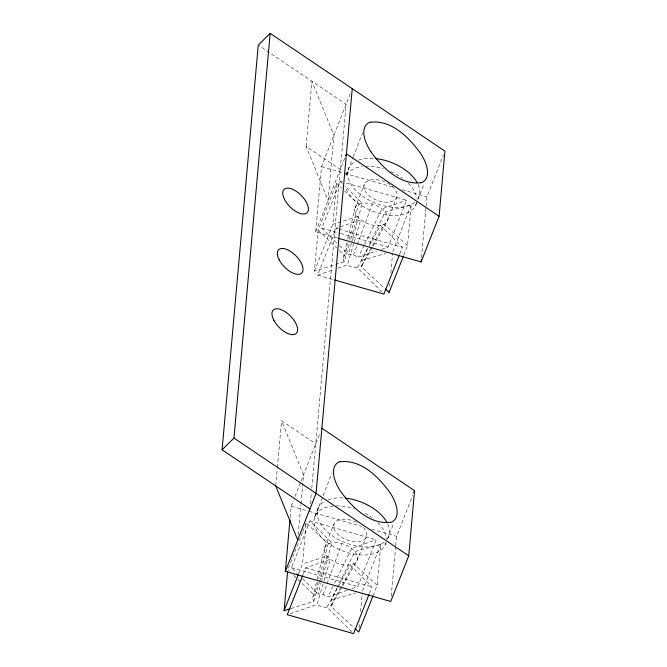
<?xml version="1.0" encoding="UTF-8"?>
<svg xmlns="http://www.w3.org/2000/svg" width="667" height="667" viewBox="0 0 667 667"><rect width="100%" height="100%" fill="white"/><g stroke="black" fill="none" stroke-linecap="round" stroke-linejoin="round"><path stroke-width="0.5" stroke-dasharray="3.33 2.5" d="M275.729 485.926L277.297 468.351M277.389 467.317L281.549 420.794L315.741 443.838M306.086 146.373L311.906 81.232L333.9 135.251L328.081 200.392L306.086 146.373L340.278 169.41M290.145 517.609L291.162 506.228L293.438 500.458M337.577 238.061L315.699 231.808L321.527 166.675L350.35 93.488M349.149 244.831L344.197 261.756L314.449 271.127L318.109 230.157L336.543 183.358L341.679 188.269M298.182 534.776L300.867 504.794M300.959 503.76L303.543 474.812L281.549 420.794M298.766 573.437L302.526 563.89L306.186 522.92L328.172 543.947L318.684 579.164M314.449 271.127L332.883 224.329L336.543 183.358M310.38 503.802L311.406 492.371M311.772 488.294L346.106 104.277L259.121 45.664M359.121 627.922L359.671 621.777M360.589 611.531L362.239 593.096M389.661 286.31L389.937 283.242M390.854 272.995L392.596 253.535M373.053 595.723L377.188 585.217L380.857 544.247L354.836 551.559L337.494 587.127M403.785 255.211L407.545 245.664L411.214 204.694L385.192 212.006L368.959 245.298M391.212 596.315L395.648 546.69M395.739 545.656L396.573 536.351L412.69 495.439M421.477 257.787L426.005 207.129M426.096 206.095L426.93 196.79L443.422 154.936M343.197 257.837L346.765 242.813M347.715 238.811L354.852 208.754M312.84 597.399L316.883 580.373M317.117 579.365L324.495 548.316M344.197 261.756A10.247 5.895 21.5 0 1 344.747 255.636L348.182 242.813M349.041 239.611L358.529 204.385L344.606 191.07M351.392 243.272L348.391 254.486A10.247 5.895 21.5 0 1 358.304 257.32L376.588 251.025M351.826 241.671L362.173 203.243L345.381 186.427M291.037 608.496L313.84 601.317A10.247 5.895 21.5 0 1 314.39 595.189L318.467 579.965M347.19 590.253L327.947 596.882A10.247 5.895 21.5 0 0 318.034 594.047L321.035 582.825M321.469 581.224L331.816 542.796L309.913 520.869L291.479 567.667L297.382 573.528M337.835 268.192L347.457 264.874L354.069 242.304M313.84 601.317L319.343 582.508M290.162 613.715L317.1 604.435L323.712 581.857M350.809 239.186L357.437 216.6L332.883 224.329M354.344 241.362L360.697 219.718L336.06 228.347L317.625 275.146L333.458 279.673M319.618 581.566L327.08 556.153L302.526 563.89M323.987 580.924L330.34 559.271L305.703 567.909L303.076 574.595M353.418 255.069L356.97 245.439M357.329 244.481L372.236 204.044M323.061 594.622L341.871 543.605M315.699 231.808L345.289 156.703M336.585 242.763L321.836 228.106L340.27 181.307L344.23 182.441M346.073 174.954L348.608 168.543M345.873 175.454L352.743 158.021M353.126 157.053L362.665 132.833M355.169 207.77L364.382 184.375M387.46 220.827A17.417 10.013 21.5 0 0 366.633 203.051A17.417 10.013 21.5 0 0 359.846 219.018A17.417 10.013 21.5 0 0 387.46 220.827L396.682 197.432A17.417 10.013 21.5 0 0 375.855 179.656A17.417 10.013 21.5 0 0 369.059 195.623A17.417 10.013 21.5 0 0 396.682 197.432M381.399 249.366L388.136 247.048L406.57 200.25L345.214 182.725M294.956 496.607L300.65 482.158M301.025 481.199L319.993 433.05M392.78 251.492L411.214 204.694M415.716 205.011L424.154 183.583M399.725 253.977L402.359 247.29L380.457 225.363L368.926 246.548M302.426 532.466L287.752 569.718L289.236 571.127M302.801 531.516L306.186 522.92M314.757 516.95L322.77 496.607M323.153 495.639L331.924 473.362M314.991 516.35L318.251 508.096M324.812 547.332L334.025 523.928M357.103 560.388A17.417 10.013 21.5 0 0 336.276 542.613A17.417 10.013 21.5 0 0 329.49 558.579A17.417 10.013 21.5 0 0 357.103 560.388L366.325 536.985M352.001 588.594L357.779 586.61L376.213 539.811L309.913 520.869M362.423 591.045L380.857 544.247M385.359 544.572L386.093 542.721M387.46 539.228L393.797 523.136M369.368 593.538L372.003 586.852L350.1 564.916L338.569 586.11M364.224 245.206L358.304 257.32M364.591 244.456L381.933 208.888L406.57 200.25M367.484 248.324L361.564 260.438A10.247 5.895 21.5 0 1 361.014 266.567L384.559 288.261M333.125 586.285L327.947 596.882M334.601 583.25L351.576 548.441L376.213 539.811M337.127 587.885L331.207 600A10.247 5.895 21.5 0 1 330.657 606.12L354.202 627.822M367.484 249.2L357.37 267.709L381.716 291.896M371.127 248.049L361.014 266.567M372.57 245.406L384.1 224.212L407.545 245.664M337.127 588.753L327.013 607.27L352.093 632.183M340.77 587.61L330.657 606.12M342.213 584.959L353.743 563.773L377.188 585.217M362.239 265.233L372.436 247.315M372.945 246.423L387.219 221.336M331.874 604.794L342.071 586.877M342.588 585.976L356.862 560.897M317.625 275.146L333.984 269.518M361.564 260.438L385.951 253.443M331.207 600L355.594 593.005M321.527 166.675L343.397 172.928M344.397 173.212L393.121 187.127M402.068 189.686L426.93 196.79M336.06 228.347L338.044 228.914M339.028 229.198L402.359 247.29M321.836 228.106L339.645 233.192M340.637 233.475L388.136 247.048M291.162 506.228L308.071 511.064M309.063 511.347L361.772 526.405M371.711 529.248L396.573 536.351M305.703 567.909L372.003 586.852M291.479 567.667L357.779 586.61M318.109 230.157L336.61 247.849M339.57 250.684L344.747 255.636M293.672 575.379L314.39 595.189M339.536 245.689L348.391 254.486M302.543 578.656L318.034 594.047M340.27 181.307L342.463 183.5M357.37 267.709A10.247 5.895 21.5 0 1 347.457 264.874M418.126 184.526A37.911 21.803 21.5 0 1 417.942 198.808M414.716 202.401A37.911 21.803 21.5 0 1 363.307 196.64A37.911 21.803 21.5 0 1 355.086 161.722M358.496 160.163A37.911 21.803 21.5 0 1 374.737 158.496M416.383 202.893A37.911 21.803 21.5 0 1 381.657 214.024A37.911 21.803 21.5 0 1 345.039 186.393M346.39 174.796A37.911 21.803 21.5 0 1 362.398 166.583M365.274 166.358A37.911 21.803 21.5 0 1 383.475 168.868M390.67 171.511A37.911 21.803 21.5 0 1 402.309 178.122M408.237 183.167A37.911 21.803 21.5 0 1 416.617 198.424M327.013 607.27A10.247 5.895 21.5 0 1 317.1 604.435M387.769 524.087A37.911 21.803 21.5 0 1 386.677 539.653M384.359 541.963A37.911 21.803 21.5 0 1 332.95 536.193A37.911 21.803 21.5 0 1 324.721 501.284M328.139 499.725A37.911 21.803 21.5 0 1 343.538 497.982M386.026 542.446A37.911 21.803 21.5 0 1 345.598 551.976A37.911 21.803 21.5 0 1 314.274 518.676A37.911 21.803 21.5 0 1 354.41 508.829M365.149 513.415A37.911 21.803 21.5 0 1 371.953 517.675M377.881 522.72A37.911 21.803 21.5 0 1 386.343 539.503M363.34 527.355A17.417 10.013 21.5 0 1 354.977 541.712A17.417 10.013 21.5 0 1 333.6 525.571A17.417 10.013 21.5 0 1 357.137 522.67"/><path stroke-width="1" d="M309.922 508.971L222.086 449.775L258.262 45.081L270.152 33.35L444.914 151.126L439.094 216.266L421.11 261.931L338.569 238.344M222.086 449.775L233.967 438.044L270.152 33.35M321.886 428.239L414.557 490.687L408.738 555.828L390.754 601.484L285.343 571.369L289.962 519.676M290.045 608.813L284.092 610.689L287.569 571.761M352.251 88.678L316.066 493.372L285.343 571.369M385.318 288.961L389.111 292.454L389.295 290.412M421.11 261.931L421.294 259.863M345.664 155.736L346.423 153.81L439.094 216.266M399.35 254.936L383.925 294.089L334.45 279.957M389.111 292.454L403.41 256.17M284.092 610.689L298.391 574.395M302.693 575.546L287.269 614.707L353.568 633.65L368.993 594.489M373.053 595.723L358.754 632.016L354.961 628.514M413.807 492.588L414.557 490.687M370.468 122.253C391.437 119.626 409.129 137.527 420.452 153.218M420.869 182.691C399.9 185.318 382.216 167.409 370.885 151.726M340.112 461.814C361.08 459.179 378.773 477.088 390.095 492.771A36.418 17.767 45.4 0 1 390.67 522.436M390.512 522.244C369.543 524.879 351.859 506.97 340.529 491.287A36.418 17.767 45.4 0 1 339.962 461.622M233.967 438.044L408.738 555.828M275.729 485.926L297.724 539.945M375.596 158.579A37.911 21.803 21.5 0 1 417.259 182.783M370.852 151.726A36.418 17.767 45.4 0 1 370.318 122.061M420.485 153.21A36.418 17.767 45.4 0 1 421.027 182.883M345.239 498.132A37.911 21.803 21.5 0 1 386.902 522.344M273.854 320.268A16.392 7.996 45.4 0 0 296.098 333.567A16.392 7.996 45.4 0 0 284.434 311.281A16.392 7.996 45.4 0 0 273.854 320.268M284.642 199.641A16.392 7.996 45.4 0 0 306.878 212.948A16.392 7.996 45.4 0 0 295.223 190.654A16.392 7.996 45.4 0 0 284.642 199.641M279.248 259.955A16.392 7.996 45.4 0 0 301.484 273.262A16.392 7.996 45.4 0 0 289.828 250.967A16.392 7.996 45.4 0 0 279.248 259.955"/></g></svg>
